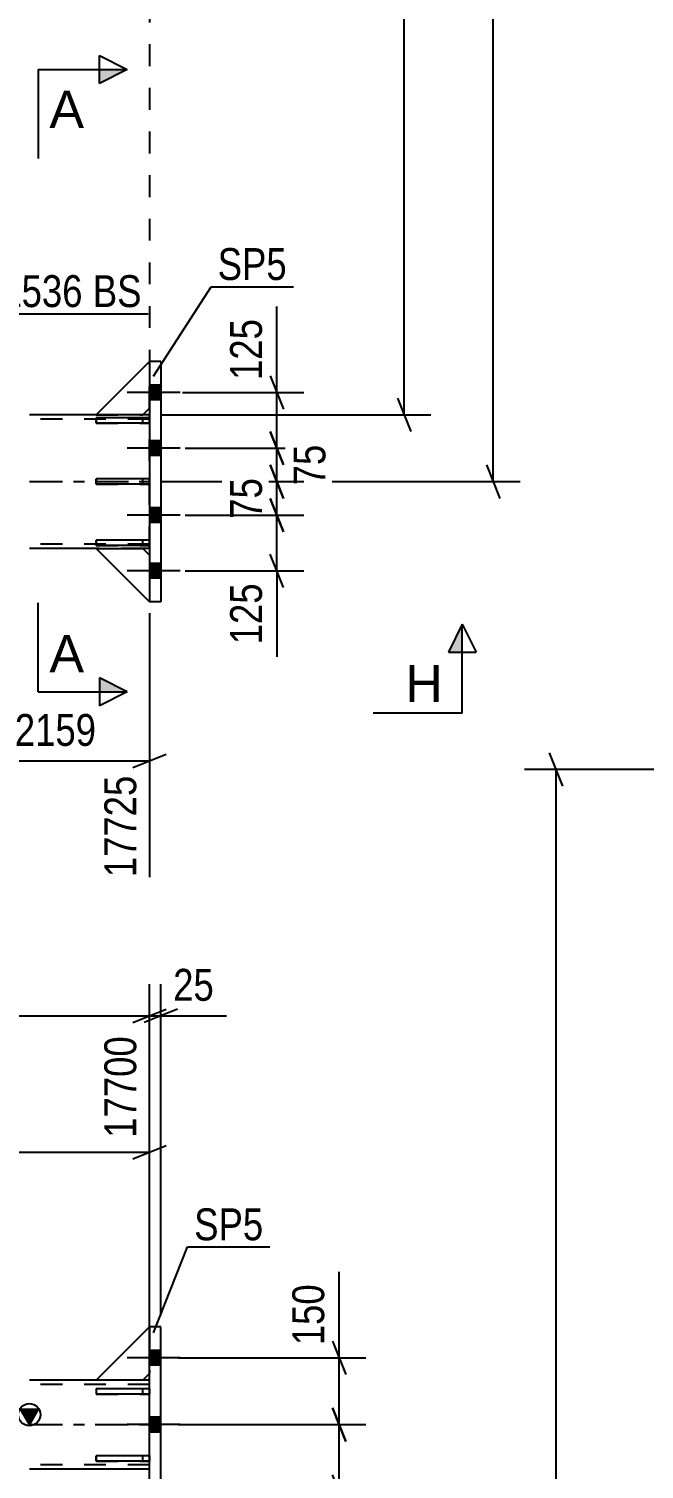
# Model space of a CAD drawing. Header units: millimetres. Extents: x -89 to 752, y -432 to 162.
# Drawn here: x 587.7 to 643, y -216.3 to -86.9 of the extents above; entities that cross this region are included whole.
import ezdxf

# ---------------------------------------------------------------- set-up
doc = ezdxf.new("R2010")
doc.units = ezdxf.units.MM
doc.linetypes.add('DXK_LINE_DOT2', pattern=[3.9198, 1.9599, -1.9599])
doc.linetypes.add('DXK_LINE_DOT3', pattern=[5.9187, 2.979, -0.9799, 0.9799, -0.9799])
doc.styles.add('Arial', font='ARIAL.TTF', dxfattribs={"height": 0.2})
doc.styles.add('Arial Narrow', font='ARIALN.TTF', dxfattribs={"height": 0.2})

# ---------------------------------------------------------------- blocks, each defined once
blk = doc.blocks.new('Bolt-761544115-1823 - 1657')
at = {"linetype": 'Continuous'}
for points in [[(598.54, -118.94), (598.54, -120.26), (599.54, -120.26), (599.54, -118.94)], [(598.54, -118.94), (598.54, -120.26), (599.54, -120.26), (599.54, -118.94)], [(598.54, -118.94), (598.54, -120.26), (599.54, -120.26), (599.54, -118.94)], [(598.54, -123.94), (598.54, -125.26), (599.54, -125.26), (599.54, -123.94)], [(598.54, -123.94), (598.54, -125.26), (599.54, -125.26), (599.54, -123.94)], [(598.54, -129.94), (598.54, -131.26), (599.54, -131.26), (599.54, -129.94)], [(598.54, -129.94), (598.54, -131.26), (599.54, -131.26), (599.54, -129.94)], [(598.54, -134.94), (598.54, -136.26), (599.54, -136.26), (599.54, -134.94)], [(598.54, -134.94), (598.54, -136.26), (599.54, -136.26), (599.54, -134.94)], [(598.54, -134.94), (598.54, -136.26), (599.54, -136.26), (599.54, -134.94)]]:
    blk.add_hatch(color=1, dxfattribs=at).paths.add_polyline_path(points)
at = {"color": 1, "linetype": 'Continuous'}
for p, q in [((599.54, -118.94), (598.54, -118.94)), ((599.54, -118.94), (598.54, -118.94)), ((599.54, -118.94), (598.54, -118.94)), ((601.3, -119.6), (596.54, -119.6)), ((601.3, -119.6), (596.54, -119.6)), ((601.3, -119.6), (596.54, -119.6)), ((599.54, -120.26), (598.54, -120.26)), ((599.54, -120.26), (598.54, -120.26)), ((599.54, -120.26), (598.54, -120.26)), ((599.54, -123.94), (598.54, -123.94)), ((599.54, -123.94), (598.54, -123.94)), ((601.3, -124.6), (596.54, -124.6)), ((601.3, -124.6), (596.54, -124.6)), ((599.54, -125.26), (598.54, -125.26)), ((599.54, -125.26), (598.54, -125.26)), ((601.3, -130.6), (596.54, -130.6)), ((601.3, -130.6), (596.54, -130.6)), ((599.54, -129.94), (598.54, -129.94)), ((599.54, -129.94), (598.54, -129.94)), ((599.54, -131.26), (598.54, -131.26)), ((599.54, -131.26), (598.54, -131.26)), ((601.3, -135.6), (596.54, -135.6)), ((601.3, -135.6), (596.54, -135.6)), ((601.3, -135.6), (596.54, -135.6)), ((599.54, -134.94), (598.54, -134.94)), ((599.54, -134.94), (598.54, -134.94)), ((599.54, -134.94), (598.54, -134.94)), ((599.54, -136.26), (598.54, -136.26)), ((599.54, -136.26), (598.54, -136.26)), ((599.54, -136.26), (598.54, -136.26))]:
    blk.add_line(p, q, dxfattribs=at)
blk = doc.blocks.new('Part-761544115-1853 - 1657')
at = {"color": 2, "linetype": 'Continuous'}
for p, q in [((598.54, -121.6), (587.74, -121.6)), ((593.74, -133.6), (587.74, -133.6)), ((598.54, -133.6), (597.94, -133.6))]:
    blk.add_line(p, q, dxfattribs=at)
at = {"color": 7, "linetype": 'DXK_LINE_DOT2'}
for p, q in [((598.54, -122), (587.74, -122)), ((598.54, -133.6), (598.54, -121.6)), ((598.54, -133.2), (587.74, -133.2)), ((597.94, -133.6), (593.74, -133.6))]:
    blk.add_line(p, q, dxfattribs=at)
at = {"color": 7, "linetype": 'DXK_LINE_DOT3'}
blk.add_line((587.74, -127.6), (598.54, -127.6), dxfattribs=at)
blk = doc.blocks.new('Part-761544115-1948 - 1657')
at = {"color": 2, "linetype": 'Continuous'}
for p, q in [((599.54, -116.8), (598.54, -116.8)), ((598.54, -116.8), (598.54, -138.4)), ((599.54, -116.8), (599.54, -138.4)), ((599.54, -138.4), (598.54, -138.4))]:
    blk.add_line(p, q, dxfattribs=at)
blk = doc.blocks.new('Part-761544115-2117 - 1657')
at = {"color": 2, "linetype": 'Continuous'}
for p, q in [((593.74, -127.84), (593.74, -127.36)), ((598.54, -127.36), (593.74, -127.36)), ((598.54, -127.84), (593.74, -127.84)), ((598.54, -127.84), (598.54, -127.36))]:
    blk.add_line(p, q, dxfattribs=at)
at = {"color": 7, "linetype": 'DXK_LINE_DOT2'}
for p, q in [((597.94, -127.84), (597.94, -127.36)), ((598.54, -127.36), (598.54, -127.36)), ((598.54, -127.36), (598.54, -127.36)), ((598.54, -127.84), (598.54, -127.84)), ((598.54, -127.84), (598.54, -127.84))]:
    blk.add_line(p, q, dxfattribs=at)
blk = doc.blocks.new('Part-761544115-2120 - 1657')
at = {"color": 2, "linetype": 'Continuous'}
for p, q in [((593.74, -122.34), (593.74, -121.86)), ((598.54, -121.86), (593.74, -121.86)), ((598.54, -122.34), (593.74, -122.34)), ((598.54, -122.34), (598.54, -121.86))]:
    blk.add_line(p, q, dxfattribs=at)
at = {"color": 7, "linetype": 'DXK_LINE_DOT2'}
for p, q in [((597.94, -122.34), (597.94, -121.86)), ((598.54, -121.86), (598.54, -121.86)), ((598.54, -121.86), (598.54, -121.86)), ((598.54, -122.34), (598.54, -122.34)), ((598.54, -122.34), (598.54, -122.34))]:
    blk.add_line(p, q, dxfattribs=at)
blk = doc.blocks.new('Part-761544115-2123 - 1657')
at = {"color": 2, "linetype": 'Continuous'}
for p, q in [((593.74, -133.34), (593.74, -132.86)), ((598.54, -132.86), (593.74, -132.86)), ((598.54, -133.34), (598.54, -132.86)), ((598.54, -133.34), (593.74, -133.34))]:
    blk.add_line(p, q, dxfattribs=at)
at = {"color": 7, "linetype": 'DXK_LINE_DOT2'}
for p, q in [((597.94, -133.34), (597.94, -132.86)), ((598.54, -132.86), (598.54, -132.86)), ((598.54, -132.86), (598.54, -132.86)), ((598.54, -133.34), (598.54, -133.34)), ((598.54, -133.34), (598.54, -133.34))]:
    blk.add_line(p, q, dxfattribs=at)
blk = doc.blocks.new('Part-761544115-2124 - 1657')
at = {"color": 7, "linetype": 'DXK_LINE_DOT2'}
for p, q in [((598.54, -127.36), (593.74, -127.36)), ((593.74, -127.36), (593.74, -127.84)), ((593.74, -127.84), (598.54, -127.84)), ((597.94, -127.84), (597.94, -127.36)), ((598.54, -127.84), (598.54, -127.36))]:
    blk.add_line(p, q, dxfattribs=at)
blk = doc.blocks.new('Part-761544115-2127 - 1657')
at = {"color": 7, "linetype": 'DXK_LINE_DOT2'}
for p, q in [((598.54, -121.86), (593.74, -121.86)), ((593.74, -121.86), (593.74, -122.34)), ((593.74, -122.34), (598.54, -122.34)), ((597.94, -122.34), (597.94, -121.86)), ((598.54, -122.34), (598.54, -121.86))]:
    blk.add_line(p, q, dxfattribs=at)
blk = doc.blocks.new('Part-761544115-2130 - 1657')
at = {"color": 7, "linetype": 'DXK_LINE_DOT2'}
for p, q in [((598.54, -132.86), (593.74, -132.86)), ((593.74, -132.86), (593.74, -133.34)), ((597.94, -133.34), (597.94, -132.86)), ((598.54, -133.34), (598.54, -132.86)), ((593.74, -133.34), (598.54, -133.34))]:
    blk.add_line(p, q, dxfattribs=at)
blk = doc.blocks.new('Part-761544115-2133 - 1657')
at = {"color": 7, "linetype": 'DXK_LINE_DOT2'}
for p, q in [((598.54, -116.8), (593.74, -121.6)), ((598.54, -121), (598.54, -116.8)), ((597.94, -121.6), (598.54, -121)), ((593.74, -121.6), (597.94, -121.6))]:
    blk.add_line(p, q, dxfattribs=at)
blk = doc.blocks.new('Part-761544115-2136 - 1657')
at = {"color": 2, "linetype": 'Continuous'}
for p, q in [((598.54, -116.8), (593.74, -121.6)), ((598.54, -121), (597.94, -121.6)), ((597.94, -121.6), (593.74, -121.6))]:
    blk.add_line(p, q, dxfattribs=at)
at = {"color": 7, "linetype": 'DXK_LINE_DOT2'}
for p, q in [((598.54, -121), (598.54, -116.8)), ((598.54, -116.8), (598.54, -116.8)), ((598.54, -116.8), (598.54, -116.8)), ((598.54, -121), (598.54, -121)), ((598.54, -121), (598.54, -121))]:
    blk.add_line(p, q, dxfattribs=at)
blk = doc.blocks.new('Part-761544115-5761 - 1657')
at = {"color": 7, "linetype": 'DXK_LINE_DOT2'}
for p, q in [((593.74, -133.6), (597.94, -133.6)), ((598.54, -138.4), (593.74, -133.6)), ((597.94, -133.6), (598.54, -134.2)), ((598.54, -134.2), (598.54, -138.4))]:
    blk.add_line(p, q, dxfattribs=at)
blk = doc.blocks.new('Part-761544115-5762 - 1657')
at = {"color": 2, "linetype": 'Continuous'}
for p, q in [((593.74, -133.6), (597.94, -133.6)), ((598.54, -138.4), (593.74, -133.6)), ((597.94, -133.6), (598.54, -134.2))]:
    blk.add_line(p, q, dxfattribs=at)
at = {"color": 7, "linetype": 'DXK_LINE_DOT2'}
for p, q in [((598.54, -134.2), (598.54, -134.2)), ((598.54, -134.2), (598.54, -138.4)), ((598.54, -138.4), (598.54, -138.4))]:
    blk.add_line(p, q, dxfattribs=at)
blk = doc.blocks.new('Bolt-761544115-5408 - 5387')
at = {"linetype": 'Continuous'}
for points in [[(599.54, -206.95), (599.54, -205.63), (598.54, -205.63), (598.54, -206.95)], [(599.54, -206.95), (599.54, -205.63), (598.54, -205.63), (598.54, -206.95)], [(599.54, -206.95), (599.54, -205.63), (598.54, -205.63), (598.54, -206.95)], [(599.54, -206.95), (599.54, -205.63), (598.54, -205.63), (598.54, -206.95)], [(599.54, -212.95), (599.54, -211.63), (598.54, -211.63), (598.54, -212.95)], [(599.54, -212.95), (599.54, -211.63), (598.54, -211.63), (598.54, -212.95)], [(599.54, -218.95), (599.54, -217.63), (598.54, -217.63), (598.54, -218.95)], [(599.54, -218.95), (599.54, -217.63), (598.54, -217.63), (598.54, -218.95)], [(599.54, -218.95), (599.54, -217.63), (598.54, -217.63), (598.54, -218.95)], [(599.54, -218.95), (599.54, -217.63), (598.54, -217.63), (598.54, -218.95)]]:
    blk.add_hatch(color=1, dxfattribs=at).paths.add_polyline_path(points)
at = {"color": 1, "linetype": 'Continuous'}
for p, q in [((599.54, -205.63), (598.54, -205.63)), ((599.54, -205.63), (598.54, -205.63)), ((599.54, -205.63), (598.54, -205.63)), ((599.54, -205.63), (598.54, -205.63)), ((601.3, -206.29), (596.54, -206.29)), ((601.3, -206.29), (596.54, -206.29)), ((601.3, -206.29), (596.54, -206.29)), ((601.3, -206.29), (596.54, -206.29)), ((599.54, -206.95), (598.54, -206.95)), ((599.54, -206.95), (598.54, -206.95)), ((599.54, -206.95), (598.54, -206.95)), ((599.54, -206.95), (598.54, -206.95)), ((599.54, -211.63), (598.54, -211.63)), ((599.54, -211.63), (598.54, -211.63)), ((601.3, -212.29), (596.54, -212.29)), ((601.3, -212.29), (596.54, -212.29)), ((599.54, -212.95), (598.54, -212.95)), ((599.54, -212.95), (598.54, -212.95)), ((601.3, -218.29), (596.54, -218.29)), ((601.3, -218.29), (596.54, -218.29)), ((601.3, -218.29), (596.54, -218.29)), ((601.3, -218.29), (596.54, -218.29)), ((599.54, -217.63), (598.54, -217.63)), ((599.54, -217.63), (598.54, -217.63)), ((599.54, -217.63), (598.54, -217.63)), ((599.54, -217.63), (598.54, -217.63)), ((599.54, -218.95), (598.54, -218.95)), ((599.54, -218.95), (598.54, -218.95)), ((599.54, -218.95), (598.54, -218.95)), ((599.54, -218.95), (598.54, -218.95))]:
    blk.add_line(p, q, dxfattribs=at)
blk = doc.blocks.new('Part-761544115-5424 - 5387')
at = {"linetype": 'Continuous'}
blk.add_hatch(color=2, dxfattribs=at).paths.add_polyline_path([(587.74, -212.29), (586.94, -210.89), (588.54, -210.89)])
at = {"color": 2, "linetype": 'Continuous'}
for p, q in [((593.74, -208.29), (587.74, -208.29)), ((598.54, -208.29), (597.94, -208.29)), ((587.74, -212.29), (586.94, -210.89)), ((586.94, -210.89), (588.54, -210.89)), ((588.54, -210.89), (587.74, -212.29)), ((598.54, -216.29), (587.74, -216.29))]:
    blk.add_line(p, q, dxfattribs=at)
at = {"color": 7, "linetype": 'DXK_LINE_DOT2'}
for p, q in [((598.54, -208.29), (587.74, -208.29)), ((598.54, -208.69), (587.74, -208.69)), ((597.94, -208.29), (593.74, -208.29)), ((598.54, -216.29), (598.54, -208.29)), ((598.54, -215.89), (587.74, -215.89))]:
    blk.add_line(p, q, dxfattribs=at)
at = {"color": 7, "linetype": 'DXK_LINE_DOT3'}
blk.add_line((587.74, -212.29), (598.54, -212.29), dxfattribs=at)
at = {"color": 2, "linetype": 'Continuous'}
blk.add_circle((587.74, -211.39), 1, dxfattribs=at)
blk = doc.blocks.new('Part-761544115-5511 - 5387')
at = {"color": 2, "linetype": 'Continuous'}
for p, q in [((599.54, -203.49), (598.54, -203.49)), ((598.54, -221.09), (598.54, -203.49)), ((599.54, -221.09), (599.54, -203.49)), ((598.54, -221.09), (599.54, -221.09))]:
    blk.add_line(p, q, dxfattribs=at)
blk = doc.blocks.new('Part-761544115-5548 - 5387')
at = {"color": 7, "linetype": 'DXK_LINE_DOT2'}
for p, q in [((593.74, -208.29), (598.54, -203.49)), ((598.54, -203.49), (598.54, -207.69)), ((598.54, -207.69), (597.94, -208.29)), ((597.94, -208.29), (593.74, -208.29))]:
    blk.add_line(p, q, dxfattribs=at)
blk = doc.blocks.new('Part-761544115-5549 - 5387')
at = {"color": 7, "linetype": 'DXK_LINE_DOT2'}
for p, q in [((593.74, -208.29), (598.54, -203.49)), ((598.54, -203.49), (598.54, -207.69)), ((598.54, -207.69), (597.94, -208.29)), ((597.94, -208.29), (593.74, -208.29))]:
    blk.add_line(p, q, dxfattribs=at)
blk = doc.blocks.new('Part-761544115-5550 - 5387')
at = {"color": 2, "linetype": 'Continuous'}
for p, q in [((593.74, -208.29), (598.54, -203.49)), ((598.54, -207.69), (597.94, -208.29)), ((597.94, -208.29), (593.74, -208.29))]:
    blk.add_line(p, q, dxfattribs=at)
at = {"color": 7, "linetype": 'DXK_LINE_DOT2'}
for p, q in [((598.54, -203.49), (598.54, -203.49)), ((598.54, -203.49), (598.54, -207.69)), ((598.54, -203.49), (598.54, -203.49)), ((598.54, -207.69), (598.54, -207.69)), ((598.54, -207.69), (598.54, -207.69))]:
    blk.add_line(p, q, dxfattribs=at)
blk = doc.blocks.new('Part-761544115-5554 - 5387')
at = {"color": 7, "linetype": 'DXK_LINE_DOT2'}
for p, q in [((598.54, -215.08), (593.74, -215.08)), ((593.74, -215.08), (593.74, -215.56)), ((593.74, -215.56), (598.54, -215.56)), ((597.94, -215.56), (597.94, -215.08)), ((598.54, -215.56), (598.54, -215.08))]:
    blk.add_line(p, q, dxfattribs=at)
blk = doc.blocks.new('Part-761544115-5555 - 5387')
at = {"color": 7, "linetype": 'DXK_LINE_DOT2'}
for p, q in [((598.54, -209.08), (593.74, -209.08)), ((593.74, -209.08), (593.74, -209.56)), ((593.74, -209.56), (598.54, -209.56)), ((597.94, -209.56), (597.94, -209.08)), ((598.54, -209.56), (598.54, -209.08))]:
    blk.add_line(p, q, dxfattribs=at)
blk = doc.blocks.new('Part-761544115-8179 - 5387')
at = {"color": 2, "linetype": 'Continuous'}
for p, q in [((593.74, -215.49), (593.74, -215.08)), ((598.54, -215.08), (593.74, -215.08)), ((593.74, -215.56), (593.74, -215.49)), ((598.54, -215.56), (593.74, -215.56)), ((598.54, -215.08), (598.54, -215.56))]:
    blk.add_line(p, q, dxfattribs=at)
at = {"color": 7, "linetype": 'DXK_LINE_DOT2'}
for p, q in [((593.74, -215.49), (593.74, -215.49)), ((597.94, -215.56), (597.94, -215.08)), ((598.54, -215.08), (598.54, -215.08)), ((598.54, -215.08), (598.54, -215.08)), ((598.54, -215.56), (598.54, -215.56)), ((598.54, -215.56), (598.54, -215.56))]:
    blk.add_line(p, q, dxfattribs=at)
blk = doc.blocks.new('Part-761544115-8180 - 5387')
at = {"color": 2, "linetype": 'Continuous'}
for p, q in [((593.74, -209.09), (593.74, -209.08)), ((598.54, -209.08), (593.74, -209.08)), ((593.74, -209.09), (593.74, -209.56)), ((598.54, -209.56), (593.74, -209.56)), ((598.54, -209.08), (598.54, -209.56))]:
    blk.add_line(p, q, dxfattribs=at)
at = {"color": 7, "linetype": 'DXK_LINE_DOT2'}
for p, q in [((593.74, -209.09), (593.74, -209.09)), ((597.94, -209.56), (597.94, -209.08)), ((598.54, -209.08), (598.54, -209.08)), ((598.54, -209.08), (598.54, -209.08)), ((598.54, -209.56), (598.54, -209.56)), ((598.54, -209.56), (598.54, -209.56))]:
    blk.add_line(p, q, dxfattribs=at)
blk = doc.blocks.new('Line-761544115-3421 - 1657')
at = {"color": 1, "linetype": 'DXK_LINE_DOT2'}
blk.add_line((598.54, -6), (598.54, -116.8), dxfattribs=at)
blk = doc.blocks.new('StraightDimension-761544115-9779 - 1657')
at = {"color": 7, "linetype": 'Continuous'}
for p, q in [((581.64, -122.6), (581.64, -167.63)), ((598.54, -139.4), (598.54, -163.13)), ((583.14, -152.08), (580.14, -153.28)), ((597.04, -153.28), (600.04, -152.08)), ((581.64, -152.68), (598.54, -152.68))]:
    blk.add_line(p, q, dxfattribs=at)
at = {"color": 0}
blk.add_wipeout([(594.35, -151.93), (594.35, -147.73), (585.83, -147.73), (585.83, -151.93)], dxfattribs=at)
at = {"color": 3, "style": 'Arial Narrow'}
blk.add_text('2159', height=2.863, dxfattribs=at).set_placement((586.43, -151.33))
at = {"color": 0, "linetype": 'Continuous'}
blk.add_wipeout([(597.94, -153.38), (593.74, -153.38), (593.74, -163.73), (597.94, -163.73)], dxfattribs=at)
at = {"color": 3, "linetype": 'Continuous', "style": 'Arial Narrow'}
blk.add_text('17725', height=2.863, rotation=90.0002, dxfattribs=at).set_placement((597.34, -163.13))
blk = doc.blocks.new('StraightDimension-761544115-2559 - 1657')
at = {"color": 7, "linetype": 'Continuous'}
for p, q in [((629.43, -127.6), (629.43, 0)), ((628.83, -126.1), (630.03, -129.1)), ((600.54, -127.6), (631.83, -127.6))]:
    blk.add_line(p, q, dxfattribs=at)
blk = doc.blocks.new('StraightDimension-761544115-3292 - 1657')
at = {"color": 7, "linetype": 'Continuous'}
for p, q in [((622.02, -7.5), (620.82, -4.5)), ((599.54, -6), (623.82, -6)), ((621.42, -121.6), (621.42, -6)), ((620.82, -120.1), (622.02, -123.1)), ((599.54, -121.6), (623.82, -121.6))]:
    blk.add_line(p, q, dxfattribs=at)
at = {"color": 0}
blk.add_wipeout([(620.67, -59.54), (616.47, -59.54), (616.47, -68.06), (620.67, -68.06)], dxfattribs=at)
at = {"color": 3, "style": 'Arial Narrow'}
blk.add_text('2890', height=2.863, rotation=90.0002, dxfattribs=at).set_placement((620.07, -67.46))
blk = doc.blocks.new('StraightDimension-761544115-10409 - 1657')
at = {"color": 7, "linetype": 'Continuous'}
for p, q in [((609.99, -119.6), (609.99, -111.87)), ((609.99, -119.6), (609.99, -111.87)), ((609.39, -118.1), (610.59, -121.1)), ((601.49, -119.6), (612.39, -119.6)), ((609.99, -124.6), (609.99, -119.6)), ((610.59, -126.1), (609.39, -123.1)), ((601.73, -124.6), (612.39, -124.6))]:
    blk.add_line(p, q, dxfattribs=at)
at = {"color": 0}
blk.add_wipeout([(609.24, -112.39), (605.04, -112.39), (605.04, -119.07), (609.24, -119.07)], dxfattribs=at)
at = {"color": 3, "style": 'Arial Narrow'}
blk.add_text('125', height=2.863, rotation=90.0002, dxfattribs=at).set_placement((608.64, -118.47))
blk = doc.blocks.new('StraightDimension-761544115-10410 - 1657')
at = {"color": 7, "linetype": 'Continuous'}
for p, q in [((609.39, -123.1), (610.59, -126.1)), ((601.73, -124.6), (612.84, -124.6)), ((609.99, -127.6), (609.99, -124.6)), ((610.59, -129.1), (609.39, -126.1)), ((599.54, -127.6), (612.84, -127.6))]:
    blk.add_line(p, q, dxfattribs=at)
at = {"color": 0}
blk.add_wipeout([(614.94, -123.67), (610.74, -123.67), (610.74, -128.53), (614.94, -128.53)], dxfattribs=at)
at = {"color": 3, "style": 'Arial Narrow'}
blk.add_text('75', height=2.863, rotation=90.0002, dxfattribs=at).set_placement((614.34, -127.93))
blk = doc.blocks.new('StraightDimension-761544115-10411 - 1657')
at = {"color": 7, "linetype": 'Continuous'}
for p, q in [((609.39, -126.1), (610.59, -129.1)), ((599.54, -127.6), (612.39, -127.6)), ((609.99, -130.6), (609.99, -127.6)), ((610.59, -132.1), (609.39, -129.1)), ((601.73, -130.6), (612.39, -130.6))]:
    blk.add_line(p, q, dxfattribs=at)
at = {"color": 0}
blk.add_wipeout([(609.24, -126.67), (605.04, -126.67), (605.04, -131.53), (609.24, -131.53)], dxfattribs=at)
at = {"color": 3, "style": 'Arial Narrow'}
blk.add_text('75', height=2.863, rotation=90.0002, dxfattribs=at).set_placement((608.64, -130.93))
blk = doc.blocks.new('StraightDimension-761544115-10412 - 1657')
at = {"color": 7, "linetype": 'Continuous'}
for p, q in [((609.39, -129.1), (610.59, -132.1)), ((601.73, -130.6), (612.39, -130.6)), ((609.99, -135.6), (609.99, -130.6)), ((610.59, -137.1), (609.39, -134.1)), ((601.73, -135.6), (612.39, -135.6)), ((609.99, -135.6), (609.99, -143.33)), ((609.99, -135.6), (609.99, -143.33))]:
    blk.add_line(p, q, dxfattribs=at)
at = {"color": 0}
blk.add_wipeout([(609.24, -136.12), (605.04, -136.12), (605.04, -142.81), (609.24, -142.81)], dxfattribs=at)
at = {"color": 3, "style": 'Arial Narrow'}
blk.add_text('125', height=2.863, rotation=90.0002, dxfattribs=at).set_placement((608.64, -142.21))
blk = doc.blocks.new('StraightDimension-761544115-4648 - 4421')
at = {"color": 7, "linetype": 'Continuous'}
for p, q in [((635.69, -154.94), (634.49, -151.94)), ((681.11, -153.44), (632.24, -153.44)), ((635.09, -316.58), (635.09, -153.44))]:
    blk.add_line(p, q, dxfattribs=at)
blk = doc.blocks.new('StraightDimension-761544115-5738 - 5387')
at = {"color": 7, "linetype": 'Continuous'}
for p, q in [((614.98, -210.79), (616.18, -213.79)), ((601.12, -212.29), (617.98, -212.29)), ((615.58, -218.29), (615.58, -212.29)), ((616.18, -219.79), (614.98, -216.79)), ((601.58, -218.29), (617.98, -218.29)), ((615.58, -218.29), (615.58, -226.02)), ((615.58, -218.29), (615.58, -226.02))]:
    blk.add_line(p, q, dxfattribs=at)
at = {"color": 0}
blk.add_wipeout([(614.83, -218.81), (610.63, -218.81), (610.63, -225.5), (614.83, -225.5)], dxfattribs=at)
at = {"color": 3, "style": 'Arial Narrow'}
blk.add_text('150', height=2.863, rotation=90.0002, dxfattribs=at).set_placement((614.23, -224.9))
blk = doc.blocks.new('StraightDimension-761544115-5748 - 5387')
at = {"color": 7, "linetype": 'Continuous'}
for p, q in [((615.58, -206.29), (615.58, -198.55)), ((615.58, -206.29), (615.58, -198.55)), ((614.98, -204.79), (616.18, -207.79)), ((601.12, -206.29), (617.98, -206.29)), ((615.58, -212.29), (615.58, -206.29)), ((616.18, -213.79), (614.98, -210.79)), ((601.12, -212.29), (617.98, -212.29))]:
    blk.add_line(p, q, dxfattribs=at)
at = {"color": 0}
blk.add_wipeout([(614.83, -199.08), (610.63, -199.08), (610.63, -205.76), (614.83, -205.76)], dxfattribs=at)
at = {"color": 3, "style": 'Arial Narrow'}
blk.add_text('150', height=2.863, rotation=90.0002, dxfattribs=at).set_placement((614.23, -205.16))
blk = doc.blocks.new('StraightDimension-761544115-10544 - 5387')
at = {"color": 7, "linetype": 'Continuous'}
for p, q in [((456.4, -199.14), (456.4, -177.39)), ((598.54, -207.29), (598.54, -177.39)), ((457.9, -187.23), (454.9, -188.43)), ((597.04, -188.43), (600.04, -187.23)), ((456.4, -187.83), (598.54, -187.83))]:
    blk.add_line(p, q, dxfattribs=at)
at = {"color": 0}
blk.add_wipeout([(531.72, -187.08), (531.72, -182.88), (523.21, -182.88), (523.21, -187.08)], dxfattribs=at)
at = {"color": 3, "style": 'Arial Narrow'}
blk.add_text('5290', height=2.863, dxfattribs=at).set_placement((523.81, -186.48))
at = {"color": 0, "linetype": 'Continuous'}
blk.add_wipeout([(597.94, -176.79), (593.74, -176.79), (593.74, -187.13), (597.94, -187.13)], dxfattribs=at)
at = {"color": 3, "linetype": 'Continuous', "style": 'Arial Narrow'}
blk.add_text('17700', height=2.863, rotation=90.0002, dxfattribs=at).set_placement((597.34, -186.53))
blk = doc.blocks.new('StraightDimension-761544115-10764 - 5387')
at = {"color": 7, "linetype": 'Continuous'}
for p, q in [((598.54, -202.49), (598.54, -172.72)), ((599.54, -202.49), (599.54, -172.72)), ((597.04, -176.17), (600.04, -174.97)), ((601.04, -174.97), (598.04, -176.17)), ((598.54, -175.57), (599.54, -175.57)), ((599.54, -175.57), (605.45, -175.57)), ((599.54, -175.57), (605.45, -175.57))]:
    blk.add_line(p, q, dxfattribs=at)
at = {"color": 0}
blk.add_wipeout([(604.92, -174.82), (604.92, -170.62), (600.06, -170.62), (600.06, -174.82)], dxfattribs=at)
at = {"color": 3, "style": 'Arial Narrow'}
blk.add_text('25', height=2.863, dxfattribs=at).set_placement((600.66, -174.22))
blk = doc.blocks.new('StraightDimension-761544115-10765 - 5387')
at = {"color": 7, "linetype": 'Continuous'}
for p, q in [((598.54, -202.49), (598.54, -172.72)), ((-40, -175.57), (598.54, -175.57)), ((597.04, -176.17), (600.04, -174.97))]:
    blk.add_line(p, q, dxfattribs=at)
blk = doc.blocks.new('Mark-761544115-1944 - 1657')
at = {"color": 0}
blk.add_wipeout([(610.88, -109.49), (610.88, -106.49), (604.66, -106.49), (604.66, -109.49)], dxfattribs=at)
blk.add_wipeout([(610.88, -109.49), (610.88, -106.49), (604.66, -106.49), (604.66, -109.49)], dxfattribs=at)
at = {"color": 30, "linetype": 'Continuous'}
for p, q in [((598.88, -118.13), (604.06, -110.09)), ((604.06, -110.09), (611.48, -110.09))]:
    blk.add_line(p, q, dxfattribs=at)
at = {"color": 3, "style": 'Arial Narrow'}
blk.add_text('SP5', height=2.863, dxfattribs=at).set_placement((604.66, -109.49))
blk = doc.blocks.new('SectionMark-761544115-3366 - 1657')
at = {"linetype": 'Continuous'}
for points in [[(594.04, -91.83), (594.04, -90.58), (596.54, -90.58)], [(594.04, -146.47), (594.04, -145.22), (596.54, -146.47)]]:
    blk.add_hatch(color=6, dxfattribs=at).paths.add_polyline_path(points)
at = {"color": 6, "linetype": 'Continuous'}
for p, q in [((594.04, -91.83), (594.04, -89.33)), ((594.04, -89.33), (596.54, -90.58)), ((588.54, -90.58), (588.54, -98.58)), ((588.54, -90.58), (596.54, -90.58)), ((596.54, -90.58), (594.04, -91.83)), ((588.54, -146.47), (588.54, -138.47)), ((596.54, -146.47), (594.04, -145.22)), ((594.04, -145.22), (594.04, -147.72)), ((588.54, -146.47), (596.54, -146.47)), ((596.54, -146.47), (594.04, -147.72))]:
    blk.add_line(p, q, dxfattribs=at)
at = {"color": 0, "linetype": 'Continuous'}
for points in [[(592.65, -95.83), (592.65, -92.33), (589.54, -92.33), (589.54, -95.83)], [(592.65, -144.72), (592.65, -141.22), (589.54, -141.22), (589.54, -144.72)]]:
    blk.add_wipeout(points, dxfattribs=at)
at = {"color": 3, "linetype": 'Continuous', "style": 'Arial'}
for p in [(589.54, -95.83), (589.54, -144.72)]:
    blk.add_text('A', height=3.34, dxfattribs=at).set_placement(p)
blk = doc.blocks.new('SectionMark-761544115-3370 - 1657')
at = {"linetype": 'Continuous'}
blk.add_hatch(color=6, dxfattribs=at).paths.add_polyline_path([(626.64, -142.9), (625.39, -142.9), (626.64, -140.4)])
at = {"color": 6, "linetype": 'Continuous'}
for p, q in [((626.64, -140.4), (625.39, -142.9)), ((626.64, -148.4), (626.64, -140.4)), ((626.64, -140.4), (627.89, -142.9)), ((625.39, -142.9), (627.89, -142.9)), ((626.64, -148.4), (618.64, -148.4))]:
    blk.add_line(p, q, dxfattribs=at)
at = {"color": 0, "linetype": 'Continuous'}
blk.add_wipeout([(624.89, -147.4), (624.89, -143.9), (621.52, -143.9), (621.52, -147.4)], dxfattribs=at)
at = {"color": 3, "linetype": 'Continuous', "style": 'Arial'}
blk.add_text('H', height=3.34, dxfattribs=at).set_placement((621.52, -147.4))
blk = doc.blocks.new('MarkSet-761544115-3464 - 1657')
at = {"color": 0}
for points in [[(592.54, -111.92), (592.54, -108.92), (583.03, -108.92), (583.03, -111.92)], [(597.82, -111.92), (597.82, -108.92), (593.44, -108.92), (593.44, -111.92)]]:
    blk.add_wipeout(points, dxfattribs=at)
for points in [[(592.54, -111.92), (592.54, -108.92), (583.03, -108.92), (583.03, -111.92)], [(597.82, -111.92), (597.82, -108.92), (593.44, -108.92), (593.44, -111.92)]]:
    blk.add_wipeout(points, dxfattribs=at)
at = {"color": 30, "linetype": 'Continuous'}
for p, q in [((576.42, -119.64), (582.43, -112.52)), ((582.43, -112.52), (598.42, -112.52))]:
    blk.add_line(p, q, dxfattribs=at)
at = {"color": 3, "style": 'Arial Narrow'}
for s, p in [('PL536', (583.03, -111.92)), ('BS', (593.44, -111.92))]:
    blk.add_text(s, height=2.863, dxfattribs=at).set_placement(p)
blk = doc.blocks.new('Mark-761544115-5507 - 5387')
at = {"color": 0}
blk.add_wipeout([(608.76, -195.73), (608.76, -192.73), (602.55, -192.73), (602.55, -195.73)], dxfattribs=at)
blk.add_wipeout([(608.76, -195.73), (608.76, -192.73), (602.55, -192.73), (602.55, -195.73)], dxfattribs=at)
at = {"color": 30, "linetype": 'Continuous'}
for p, q in [((598.9, -204.04), (601.95, -196.33)), ((601.95, -196.33), (609.36, -196.33))]:
    blk.add_line(p, q, dxfattribs=at)
at = {"color": 3, "style": 'Arial Narrow'}
blk.add_text('SP5', height=2.863, dxfattribs=at).set_placement((602.55, -195.73))

msp = doc.modelspace()

# ---------------------------------------------------------------- block references
for name in ['Line-761544115-3421 - 1657', 'Part-761544115-2133 - 1657', 'Part-761544115-2136 - 1657', 'Part-761544115-1948 - 1657', 'Bolt-761544115-1823 - 1657', 'Part-761544115-1853 - 1657', 'Part-761544115-2120 - 1657', 'Part-761544115-2127 - 1657', 'Part-761544115-2117 - 1657', 'Part-761544115-2124 - 1657', 'Part-761544115-2123 - 1657', 'Part-761544115-2130 - 1657', 'Part-761544115-5761 - 1657', 'Part-761544115-5762 - 1657', 'StraightDimension-761544115-4648 - 4421', 'Part-761544115-5548 - 5387', 'Part-761544115-5549 - 5387', 'Part-761544115-5550 - 5387', 'Part-761544115-5511 - 5387', 'Bolt-761544115-5408 - 5387', 'Part-761544115-5424 - 5387', 'Part-761544115-5555 - 5387', 'Part-761544115-8180 - 5387', 'Part-761544115-5554 - 5387', 'Part-761544115-8179 - 5387']:
    msp.add_blockref(name, (0, 0))

# ---------------------------------------------------------------- next in the draw order: block references
for name in ['StraightDimension-761544115-9779 - 1657', 'StraightDimension-761544115-10544 - 5387', 'StraightDimension-761544115-5738 - 5387']:
    msp.add_blockref(name, (0, 0))

# ---------------------------------------------------------------- next in the draw order: block references
for name in ['StraightDimension-761544115-2559 - 1657', 'SectionMark-761544115-3366 - 1657', 'StraightDimension-761544115-5748 - 5387']:
    msp.add_blockref(name, (0, 0))

# ---------------------------------------------------------------- next in the draw order: block references
for name in ['StraightDimension-761544115-3292 - 1657', 'StraightDimension-761544115-10764 - 5387']:
    msp.add_blockref(name, (0, 0))

# ---------------------------------------------------------------- next in the draw order: block references
for name in ['StraightDimension-761544115-10409 - 1657', 'StraightDimension-761544115-10765 - 5387']:
    msp.add_blockref(name, (0, 0))

# ---------------------------------------------------------------- next in the draw order: block references
for name in ['Mark-761544115-1944 - 1657', 'StraightDimension-761544115-10410 - 1657', 'Mark-761544115-5507 - 5387']:
    msp.add_blockref(name, (0, 0))

# ---------------------------------------------------------------- next in the draw order: block references
for name in ['MarkSet-761544115-3464 - 1657', 'StraightDimension-761544115-10411 - 1657']:
    msp.add_blockref(name, (0, 0))

# ---------------------------------------------------------------- next in the draw order: block references
msp.add_blockref('StraightDimension-761544115-10412 - 1657', (0, 0))

# ---------------------------------------------------------------- next in the draw order: block references
msp.add_blockref('SectionMark-761544115-3370 - 1657', (0, 0))

doc.saveas('drawing.dxf')
